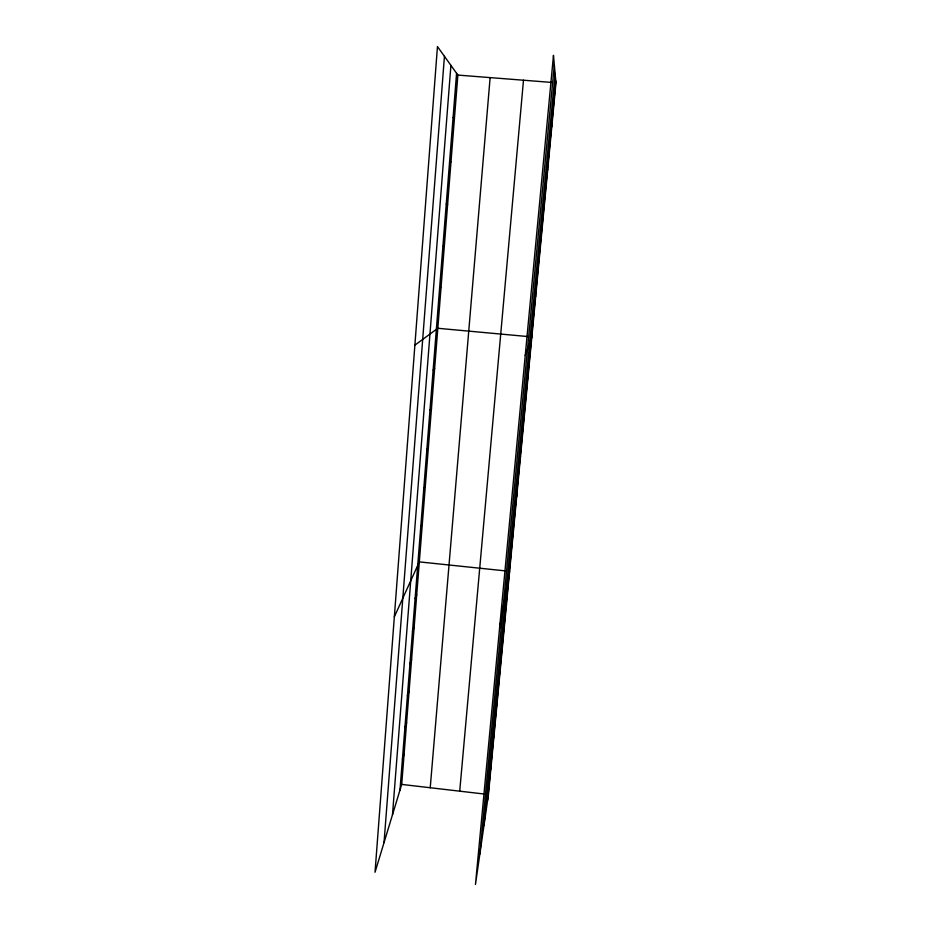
<?xml version="1.0" encoding="UTF-8"?>
<svg xmlns="http://www.w3.org/2000/svg" width="931" height="931" viewBox="0 0 931 931"><rect width="100%" height="100%" fill="white"/><g stroke="black" fill="none" stroke-linecap="round" stroke-linejoin="round"><path stroke-width="1.4" d="M384.038 842.59L444.436 56.325M392.486 814.765L450.907 65.356M399.981 790.082L456.574 73.281M401.703 784.414L457.866 75.085L437.454 46.55L375.03 872.254L401.703 784.414L484.12 794.015M430.227 787.742L490.125 77.61M459.716 791.175L523.49 80.217M479.849 854.064L554.317 64.798M483.957 825.576L555.12 73.456M487.6 800.311L555.819 81.032M490.544 769.204L491.359 763.688M493.535 737.736L494.314 732.522M496.549 705.919L497.305 701.008M499.598 673.741L500.331 669.133M502.693 641.191L503.392 636.897M505.812 608.269L506.487 604.3M499.575 628.157L509.606 571.331M512.585 536.791L513.202 533.533M516.263 498.108L516.833 495.245M519.975 458.902L520.51 456.446M523.746 419.171L524.246 417.135M527.563 378.905L528.028 377.299M402.425 759.056L404.135 753.679M404.904 727.681L406.591 722.596M407.406 695.957L409.081 691.174M525.247 355.409L531.857 336.917M409.943 663.884L411.595 659.392M412.503 631.427L414.144 627.261M415.098 598.61L416.716 594.769M394.337 616.846L419.322 561.893L505.335 570.878M420.719 527.365L422.302 524.223M535.36 296.721L535.744 296M423.768 488.81L425.327 486.063M426.852 449.743L428.388 447.392M429.982 410.152L431.495 408.22M433.148 370.026L434.637 368.513M414.877 345.168L437.814 328.282L527.609 336.533M439.618 288.144L441.05 287.516M442.912 246.354L444.32 246.18M457.866 75.085L551.734 82.428M446.263 203.982L447.636 204.285M449.65 161.028L451 161.819M453.094 117.457L454.409 118.749M547.463 169.116L547.707 169.826M551.606 125.382L551.815 126.593M553.468 55.453L475.462 884.45L488.438 794.515L555.97 82.754L553.468 55.453"/></g></svg>
